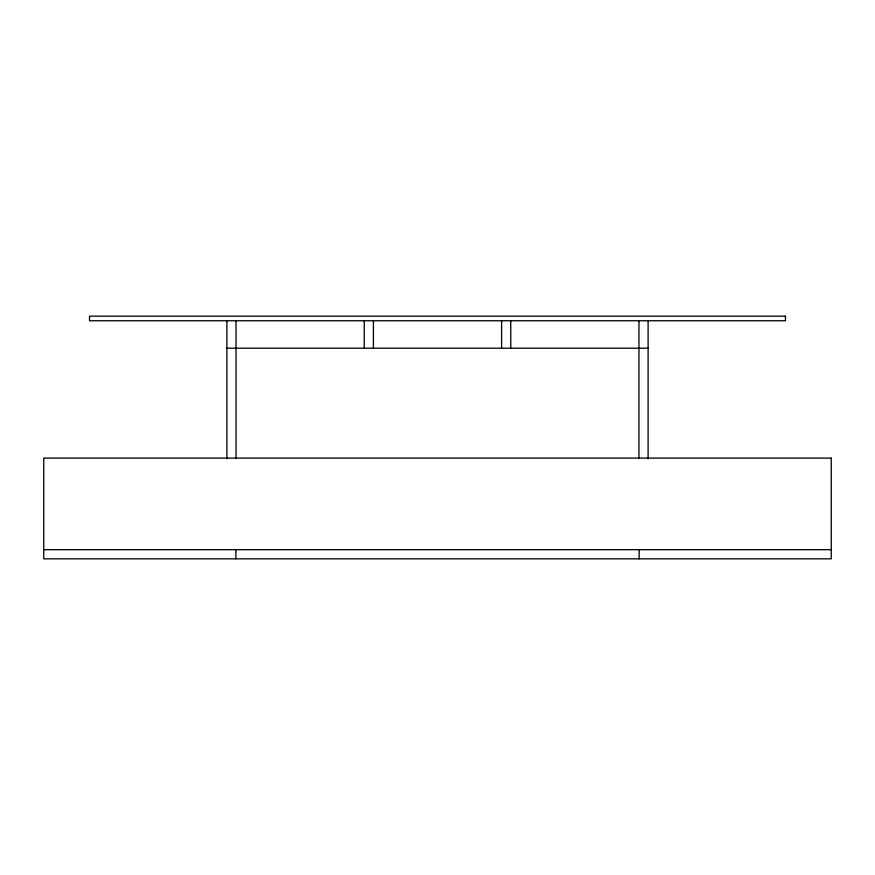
<?xml version="1.0" encoding="UTF-8"?>
<svg xmlns="http://www.w3.org/2000/svg" width="875" height="875" viewBox="0 0 875 875"><rect width="100%" height="100%" fill="white"/><g stroke="black" fill="none" stroke-linecap="round" stroke-linejoin="round"><path stroke-width="1.31" d="M226.887 348.217L648.112 348.217M43.75 549.675L831.25 549.675M648.112 320.753L648.112 458.839M639.144 549.675L639.144 558.83M638.958 320.753L638.958 458.106M510.759 320.753L510.759 348.217M501.594 320.753L501.594 348.217M373.406 320.753L373.406 348.217M364.241 320.753L364.241 348.217M236.042 320.753L236.042 458.106M235.856 549.675L235.856 558.83M226.887 320.753L226.887 458.839M785.466 316.17L89.534 316.17L89.534 320.753L785.466 320.753L785.466 316.17M831.25 458.106L43.75 458.106L43.75 558.83L831.25 558.83L831.25 458.106"/></g></svg>
